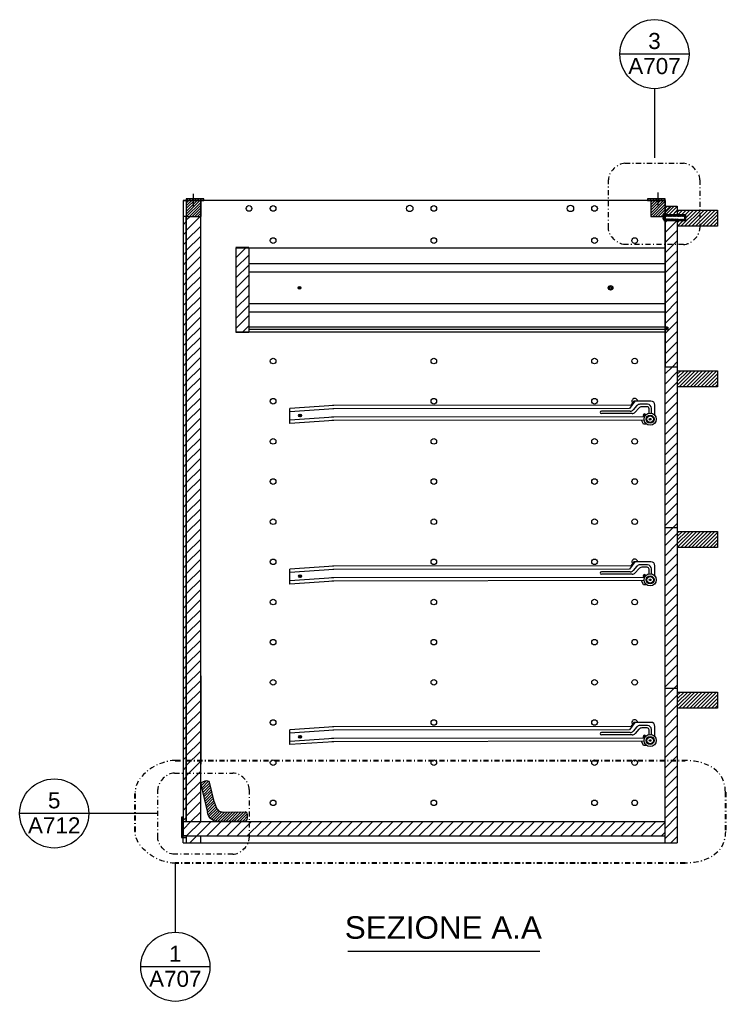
# Model space of a CAD drawing. Header units: millimetres. Extents: x 2179 to 4122, y 1235 to 3124.
# Drawn here: x 2179.2 to 2267, y 2854.8 to 2977 of the extents above; entities that cross this region are included whole.
import ezdxf
from ezdxf.enums import TextEntityAlignment as Align

# ---------------------------------------------------------------- set-up
doc = ezdxf.new("R2010")
doc.units = ezdxf.units.MM
doc.linetypes.add('ACAD_ISO02W100', pattern=[15, 12, -3])
doc.linetypes.add('TRATTOPUNTO2', pattern=[12.7, 6.35, -3.175, 0, -3.175])
for name, color, linetype, lineweight in [('A-FURN', 8, 'Continuous', 18), ('G-ANNO-DIM', 3, 'Continuous', 18), ('maniglie', 5, 'Continuous', 18), ('meccanismi', 4, 'Continuous', 18), ('viti', 2, 'Continuous', 18)]:
    doc.layers.add(name, color=color, linetype=linetype, lineweight=lineweight)
doc.styles.get("Standard").update_dxf_attribs({"font": 'arial.ttf'})
doc.styles.add('underline', font='arial.ttf')
pattern_1 = [(45, (80.4999, 1259.3051), (-0.62861793, 0.62861793), [])]
pattern_2 = [(225, (4103.8812, 49.595), (0.62861793, -0.62861793), [])]
pattern_3 = [(225, (4103.88123, 49.59504), (0.170624866, -0.170624866), [])]

msp = doc.modelspace()

# ---------------------------------------------------------------- hatches: boundary and pattern name
at = {"layer": 'A-FURN'}
h = msp.add_hatch(dxfattribs=at)
h.set_pattern_fill('ANSI31', color=256, scale=0.28)
h.set_pattern_definition(pattern_1)
h.paths.add_polyline_path([(2207.68, 2948.62), (2206.08, 2948.62), (2206.08, 2938.12), (2207.68, 2938.12)])
h.paths.add_polyline_path([(2259.51, 2938.72), (2259.81, 2938.72), (2259.81, 2938.42), (2259.51, 2938.42), (2259.51, 2933.8), (2261.01, 2933.8), (2261.01, 2952.01), (2259.51, 2952.01)])
h.paths.add_polyline_path([(2259.51, 2953.8), (2259.51, 2952.71), (2261.01, 2952.71), (2261.01, 2953.8)])
h = msp.add_hatch(dxfattribs=at)
h.set_pattern_fill('ANSI31', color=256, scale=0.1)
h.set_pattern_definition([(45, (153.4913, 1259.3051), (-0.224506403, 0.224506403), [])])
h.paths.add_polyline_path([(2261.01, 2953.8), (2259.51, 2953.8), (2259.51, 2952.71), (2261.01, 2952.71)])
h.paths.add_polyline_path([(2262, 2952.71), (2259.51, 2952.71), (2259.51, 2952.54), (2259.55, 2952.51), (2259.57, 2952.56), (2259.62, 2952.51), (2259.64, 2952.56), (2259.69, 2952.51), (2259.71, 2952.56), (2259.76, 2952.51), (2259.78, 2952.56), (2259.83, 2952.51), (2259.85, 2952.56), (2259.9, 2952.51), (2259.92, 2952.56), (2259.97, 2952.51), (2259.99, 2952.56), (2260.04, 2952.51), (2260.06, 2952.56), (2260.11, 2952.51), (2260.13, 2952.56), (2260.18, 2952.51), (2260.2, 2952.56), (2260.25, 2952.51), (2260.27, 2952.56), (2260.32, 2952.51), (2260.34, 2952.56), (2260.39, 2952.51), (2260.41, 2952.56), (2260.46, 2952.5), (2260.48, 2952.55), (2260.53, 2952.5), (2260.55, 2952.55), (2260.6, 2952.5), (2260.62, 2952.55), (2260.67, 2952.5), (2260.69, 2952.55), (2260.74, 2952.5), (2260.76, 2952.55), (2260.81, 2952.5), (2260.83, 2952.55), (2260.88, 2952.5), (2260.9, 2952.55), (2260.95, 2952.5), (2260.97, 2952.55), (2261.02, 2952.5), (2261.04, 2952.54), (2261.09, 2952.49), (2261.11, 2952.54), (2261.16, 2952.49), (2261.18, 2952.54), (2261.23, 2952.49), (2261.25, 2952.54), (2261.3, 2952.49), (2261.32, 2952.54), (2261.37, 2952.49), (2261.39, 2952.54), (2261.44, 2952.49), (2261.46, 2952.54), (2261.51, 2952.49), (2261.53, 2952.54), (2261.58, 2952.49), (2261.6, 2952.54), (2261.65, 2952.49), (2261.67, 2952.54), (2261.72, 2952.49), (2261.74, 2952.54), (2261.79, 2952.49), (2261.81, 2952.54), (2261.86, 2952.49), (2261.89, 2952.49, -0.414214), (2261.91, 2952.46), (2261.91, 2952.21, -0.414214), (2261.89, 2952.19), (2261.88, 2952.19), (2261.86, 2952.14), (2261.81, 2952.19), (2261.79, 2952.14), (2261.74, 2952.19), (2261.72, 2952.14), (2261.67, 2952.19), (2261.65, 2952.14), (2261.6, 2952.19), (2261.58, 2952.14), (2261.53, 2952.19), (2261.51, 2952.14), (2261.46, 2952.19), (2261.44, 2952.14), (2261.39, 2952.19), (2261.37, 2952.14), (2261.32, 2952.19), (2261.3, 2952.14), (2261.25, 2952.19), (2261.23, 2952.14), (2261.18, 2952.19), (2261.16, 2952.14), (2261.11, 2952.19), (2261.09, 2952.14), (2261.04, 2952.2), (2261.02, 2952.15), (2260.97, 2952.2), (2260.95, 2952.15), (2260.9, 2952.2), (2260.88, 2952.15), (2260.83, 2952.2), (2260.81, 2952.15), (2260.76, 2952.2), (2260.74, 2952.15), (2260.69, 2952.2), (2260.67, 2952.15), (2260.62, 2952.2), (2260.6, 2952.15), (2260.55, 2952.2), (2260.53, 2952.15), (2260.48, 2952.2), (2260.46, 2952.16), (2260.41, 2952.21), (2260.39, 2952.16), (2260.34, 2952.21), (2260.32, 2952.16), (2260.27, 2952.21), (2260.25, 2952.16), (2260.2, 2952.21), (2260.18, 2952.16), (2260.13, 2952.21), (2260.11, 2952.16), (2260.06, 2952.21), (2260.04, 2952.16), (2259.99, 2952.21), (2259.97, 2952.16), (2259.92, 2952.21), (2259.9, 2952.16), (2259.85, 2952.21), (2259.83, 2952.16), (2259.78, 2952.21), (2259.76, 2952.16), (2259.71, 2952.21), (2259.69, 2952.16), (2259.64, 2952.21), (2259.62, 2952.16), (2259.57, 2952.21), (2259.55, 2952.16), (2259.51, 2952.2), (2259.51, 2952.01), (2261.98, 2952.01)])
h = msp.add_hatch(dxfattribs=at)
h.set_pattern_fill('ANSI31', color=256, scale=0.1)
h.set_pattern_definition([(45, (153.4913, 1264.04672), (-0.224506403, 0.224506403), [])])
h.paths.add_polyline_path([(2266.01, 2951.3), (2266.01, 2953.3), (2261.01, 2953.3), (2261.01, 2952.71), (2262, 2952.71), (2261.98, 2952.01), (2261.01, 2952.01), (2261.01, 2951.3)])
h = msp.add_hatch(dxfattribs=at)
h.set_pattern_fill('ANSI31', color=256, scale=0.28, angle=180)
h.set_pattern_definition([(225, (-488.5068, 1.9532), (0.62861793, -0.62861793), [])])
h.paths.add_polyline_path([(2199.51, 2877.18), (2199.91, 2877.18), (2199.91, 2952.51), (2199.51, 2952.51)])
h = msp.add_hatch(dxfattribs=at)
h.set_pattern_fill('ANSI31', color=256, scale=0.28, angle=180)
h.set_pattern_definition(pattern_2)
h.paths.add_polyline_path([(2199.91, 2952.51), (2199.91, 2877.18), (2201.71, 2877.18), (2201.71, 2952.51)])
h = msp.add_hatch(dxfattribs=at)
h.set_pattern_fill('ANSI31', color=256, scale=0.28)
h.set_pattern_definition(pattern_1)
h.paths.add_polyline_path([(2261.01, 2932.01), (2261.01, 2933.8), (2259.51, 2933.8), (2259.51, 2913.8), (2261.01, 2913.8)])
h.paths.add_polyline_path([(2261.01, 2912.01), (2261.01, 2913.8), (2259.51, 2913.8), (2259.51, 2893.8), (2261.01, 2893.8)])
h.paths.add_polyline_path([(2261.01, 2893.8), (2259.51, 2893.8), (2259.51, 2874.51), (2261.01, 2874.51)])
h = msp.add_hatch(dxfattribs=at)
h.set_pattern_fill('ANSI31', color=256, scale=0.1)
h.set_pattern_definition([(45, (41.90372, 1259.3051), (-0.224506403, 0.224506403), [])])
h.paths.add_polyline_path([(2266.01, 2933.3), (2261.01, 2933.3), (2261.01, 2932.01), (2261.01, 2931.3), (2266.01, 2931.3)])
h.paths.add_polyline_path([(2266.01, 2913.3), (2261.01, 2913.3), (2261.01, 2912.01), (2261.01, 2911.3), (2266.01, 2911.3)])
h.paths.add_polyline_path([(2266.01, 2893.3), (2261.01, 2893.3), (2261.01, 2891.3), (2266.01, 2891.3)])
h = msp.add_hatch(dxfattribs=at)
h.set_pattern_fill('ANSI31', color=256, scale=0.28, angle=180)
h.set_pattern_definition(pattern_2)
h.paths.add_polyline_path([(2199.51, 2877.18), (2199.51, 2875.38), (2259.51, 2875.38), (2259.51, 2877.18)])
h = msp.add_hatch(dxfattribs=at)
h.set_pattern_fill('ANSI31', color=256, scale=0.28, angle=180)
h.set_pattern_definition(pattern_2)
h.paths.add_polyline_path([(2199.91, 2875.38), (2199.91, 2874.51), (2201.71, 2874.51), (2201.71, 2875.38)])
at = {"layer": 'meccanismi'}
h = msp.add_hatch(dxfattribs=at)
h.set_pattern_fill('ANSI31', color=256, scale=0.076, angle=180)
h.set_pattern_definition(pattern_3)
h.paths.add_polyline_path([(2199.91, 2954.51), (2199.91, 2952.51), (2201.71, 2952.51), (2201.71, 2954.51)])
h.paths.add_polyline_path([(2199.91, 2954.71), (2199.91, 2954.51), (2201.71, 2954.51), (2202.11, 2954.51), (2202.11, 2954.71)])
h = msp.add_hatch(dxfattribs=at)
h.set_pattern_fill('ANSI31', color=256, scale=0.076, angle=180)
h.set_pattern_definition(pattern_3)
h.paths.add_polyline_path([(2257.71, 2954.51), (2257.71, 2952.51), (2259.51, 2952.51), (2259.51, 2954.51)])
h.paths.add_polyline_path([(2257.31, 2954.71), (2257.31, 2954.51), (2259.51, 2954.51), (2259.51, 2954.71)])
h = msp.add_hatch(dxfattribs=at)
h.set_pattern_fill('ANSI31', color=256, scale=0.01)
h.set_pattern_definition([(45, (153.49129, 1259.305098), (-0.0224506403, 0.0224506403), [])])
h.paths.add_polyline_path([(2259.41, 2952.71, 0.245877), (2259.21, 2952.39), (2259.36, 2952.39), (2259.36, 2952.33), (2259.21, 2952.33, 0.245877), (2259.41, 2952.01)])
h.paths.add_polyline_path([(2259.51, 2952.79, 0.414214), (2259.49, 2952.81), (2259.43, 2952.81, 0.414214), (2259.41, 2952.79), (2259.41, 2951.93, 0.414214), (2259.43, 2951.91), (2259.49, 2951.91, 0.414214), (2259.51, 2951.93)])
h = msp.add_hatch(dxfattribs=at)
h.set_pattern_fill('ANSI31', color=256, scale=0.076, angle=180)
h.set_pattern_definition([(225, (-488.50682, 1.95323), (0.170624866, -0.170624866), [])])
edge = h.paths.add_edge_path()
edge.add_spline(control_points=[(2207.27, 2877.27), (2207.65, 2877.27), (2207.63, 2878.4), (2207.25, 2878.39)], knot_values=[0, 0, 0, 0, 1.2, 1.2, 1.2, 1.2], degree=3, periodic=0)
edge.add_line((2207.25, 2878.39), (2204.38, 2878.35))
edge.add_spline(control_points=[(2204.38, 2878.35), (2203.83, 2878.34), (2203.52, 2879.14), (2203.39, 2879.68)], knot_values=[0, 0, 0, 0, 1.77071, 1.77071, 1.77071, 1.77071], degree=3, periodic=0)
edge.add_line((2203.39, 2879.68), (2203.08, 2880.97))
edge.add_line((2203.08, 2880.97), (2201.92, 2880.97))
edge.add_line((2201.92, 2880.97), (2202.56, 2878.32))
edge.add_spline(control_points=[(2202.56, 2878.32), (2202.56, 2877.79), (2203.17, 2877.2), (2203.7, 2877.21)], knot_values=[0, 0, 0, 0, 1.697056, 1.697056, 1.697056, 1.697056], degree=3, periodic=0)
edge.add_line((2203.7, 2877.21), (2207.27, 2877.27))
edge = h.paths.add_edge_path()
edge.add_spline(control_points=[(2202.81, 2882.06), (2202.73, 2882.39), (2201.79, 2882.2), (2201.71, 2881.88)], knot_values=[0, 0, 0, 0, 1.105833, 1.105833, 1.105833, 1.105833], degree=3, periodic=0)
edge.add_line((2201.71, 2881.88), (2201.71, 2881.79))
edge.add_line((2201.71, 2881.79), (2201.92, 2880.97))
edge.add_line((2201.92, 2880.97), (2203.08, 2880.97))
edge.add_line((2203.08, 2880.97), (2202.81, 2882.06))

# ---------------------------------------------------------------- linework, layer by layer
at = {"layer": 'A-FURN'}
for p, q in [((2199.51, 2954.51), (2199.91, 2954.51)), ((2199.91, 2954.51), (2199.91, 2877.18)), ((2201.71, 2877.18), (2201.71, 2954.51)), ((2206.08, 2948.62), (2259.51, 2948.62)), ((2206.08, 2948.62), (2206.08, 2938.12)), ((2207.68, 2948.62), (2207.68, 2938.12)), ((2259.51, 2946.62), (2207.68, 2946.62)), ((2207.68, 2945.62), (2259.51, 2945.62)), ((2259.51, 2941.62), (2207.68, 2941.62)), ((2207.68, 2940.62), (2259.51, 2940.62)), ((2259.51, 2938.72), (2207.68, 2938.72)), ((2259.51, 2938.42), (2207.68, 2938.42)), ((2259.51, 2938.42), (2259.81, 2938.42)), ((2259.81, 2938.42), (2259.81, 2938.72)), ((2259.51, 2938.12), (2206.08, 2938.12)), ((2206.08, 2938.12), (2207.68, 2938.12)), ((2201.71, 2895.31), (2201.71, 2884.31)), ((2199.51, 2877.18), (2259.51, 2877.18)), ((2199.51, 2874.51), (2199.51, 2875.38)), ((2199.91, 2875.38), (2199.91, 2874.51)), ((2201.71, 2874.51), (2201.71, 2875.38))]:
    msp.add_line(p, q, dxfattribs=at)
at = {"layer": 'A-FURN', "lineweight": -3}
for p, q in [((2207.68, 2948.62), (2206.08, 2948.62)), ((2259.51, 2938.72), (2259.81, 2938.72)), ((2259.81, 2938.42), (2259.51, 2938.42)), ((2259.81, 2938.72), (2259.81, 2938.42))]:
    msp.add_line(p, q, dxfattribs=at)
at = {"layer": 'A-FURN'}
for points in [[(2259.51, 2954.51), (2199.51, 2954.51), (2199.51, 2877.18)], [(2199.51, 2874.51), (2259.51, 2874.51), (2259.51, 2954.51)], [(2259.51, 2953.8), (2259.51, 2952.71)], [(2259.51, 2953.8), (2261.01, 2953.8)], [(2261.01, 2953.8), (2261.01, 2952.71)], [(2199.91, 2952.51), (2199.51, 2952.51), (2199.51, 2877.18), (2199.91, 2877.18), (2199.91, 2952.51)], [(2259.51, 2952.01), (2259.51, 2933.8)], [(2261.01, 2952.01), (2261.01, 2933.8)], [(2259.51, 2933.8), (2261.01, 2933.8)], [(2259.51, 2933.8), (2261.01, 2933.8)], [(2261.01, 2933.8), (2261.01, 2932.01)], [(2261.01, 2932.01), (2261.01, 2913.8)], [(2259.51, 2913.8), (2261.01, 2913.8)], [(2259.51, 2913.8), (2261.01, 2913.8)], [(2261.01, 2913.8), (2261.01, 2912.01)], [(2261.01, 2912.01), (2261.01, 2893.8)], [(2259.51, 2893.8), (2261.01, 2893.8)], [(2259.51, 2893.8), (2261.01, 2893.8)], [(2261.01, 2893.8), (2261.01, 2874.51)], [(2199.51, 2877.72), (2199.51, 2875.38), (2259.51, 2875.38), (2259.51, 2877.18)], [(2199.91, 2874.51), (2201.71, 2874.51)], [(2259.51, 2874.51), (2261.01, 2874.51)]]:
    msp.add_lwpolyline(points, dxfattribs=at)
at = {"layer": 'A-FURN', "lineweight": -3}
msp.add_lwpolyline([(2259.51, 2952.71), (2262, 2952.71), (2261.98, 2952.01), (2259.51, 2952.01)], dxfattribs=at)
at = {"layer": 'A-FURN'}
for centre, radius in [((2207.71, 2953.51), 0.35), ((2210.71, 2953.51), 0.35), ((2227.71, 2953.51), 0.4), ((2230.71, 2953.51), 0.35), ((2247.71, 2953.51), 0.4), ((2250.71, 2953.51), 0.35), ((2210.71, 2949.51), 0.35), ((2230.71, 2949.51), 0.35), ((2250.71, 2949.51), 0.35), ((2255.71, 2949.51), 0.35), ((2210.71, 2934.51), 0.35), ((2230.71, 2934.51), 0.35), ((2250.71, 2934.51), 0.35), ((2255.71, 2934.51), 0.35), ((2210.71, 2929.51), 0.35), ((2230.71, 2929.51), 0.35), ((2250.71, 2929.51), 0.35), ((2210.71, 2924.51), 0.35), ((2230.71, 2924.51), 0.35), ((2250.71, 2924.51), 0.35), ((2255.71, 2924.51), 0.35), ((2210.71, 2919.51), 0.35), ((2230.71, 2919.51), 0.35), ((2250.71, 2919.51), 0.35), ((2255.71, 2919.51), 0.35), ((2210.71, 2914.51), 0.35), ((2230.71, 2914.51), 0.35), ((2250.71, 2914.51), 0.35), ((2255.71, 2914.51), 0.35), ((2210.71, 2909.51), 0.35), ((2230.71, 2909.51), 0.35), ((2250.71, 2909.51), 0.35), ((2210.71, 2904.51), 0.35), ((2230.71, 2904.51), 0.35), ((2250.71, 2904.51), 0.35), ((2255.71, 2904.51), 0.35), ((2210.71, 2899.51), 0.35), ((2230.71, 2899.51), 0.35), ((2250.71, 2899.51), 0.35), ((2255.71, 2899.51), 0.35), ((2210.71, 2894.51), 0.35), ((2230.71, 2894.51), 0.35), ((2250.71, 2894.51), 0.35), ((2255.71, 2894.51), 0.35), ((2210.71, 2889.51), 0.35), ((2230.71, 2889.51), 0.35), ((2250.71, 2889.51), 0.35), ((2210.71, 2884.51), 0.35), ((2230.71, 2884.51), 0.35), ((2250.71, 2884.51), 0.35), ((2255.71, 2884.51), 0.35), ((2210.71, 2879.51), 0.35), ((2230.71, 2879.51), 0.35), ((2250.71, 2879.51), 0.35), ((2255.71, 2879.51), 0.35)]:
    msp.add_circle(centre, radius, dxfattribs=at)
for centre in [(2255.71, 2929.51), (2255.71, 2909.51), (2255.71, 2889.51)]:
    msp.add_arc(centre, 0.35, 2.5068, 219.9823, dxfattribs=at)
at = {"layer": 'G-ANNO-DIM'}
msp.add_line((2220.03, 2861.02), (2243.92, 2861.02), dxfattribs=at)
for points in [[(2262.47, 2972.72), (2253.88, 2972.72)], [(2258.17, 2968.42), (2258.17, 2959.82)], [(2187.76, 2878.18), (2179.17, 2878.18)], [(2196.37, 2878.18), (2187.76, 2878.18)], [(2198.54, 2871.99), (2198.54, 2863.38)], [(2202.84, 2859.09), (2194.24, 2859.09)]]:
    msp.add_lwpolyline(points, dxfattribs=at)
at = {"layer": 'G-ANNO-DIM', "linetype": 'TRATTOPUNTO2', "ltscale": 0.1}
for points in [[(2254.49, 2959.13), (2261.78, 2959.13)], [(2252.45, 2951.06), (2252.45, 2957.09)], [(2263.82, 2957.09), (2263.82, 2951.06)], [(2261.78, 2949.02), (2254.49, 2949.02)], [(2198.42, 2883.22), (2205.7, 2883.22)], [(2196.37, 2875.15), (2196.37, 2881.17)], [(2207.75, 2881.17), (2207.75, 2875.15)], [(2205.7, 2873.1), (2198.42, 2873.1)]]:
    msp.add_lwpolyline(points, dxfattribs=at)
at = {"layer": 'G-ANNO-DIM', "linetype": 'TRATTOPUNTO2', "lineweight": -3, "ltscale": 0.1}
for points in [[(2198.54, 2884.78), (2261.99, 2884.78)], [(2193.54, 2875.92), (2193.54, 2880.85)], [(2266.99, 2880.85), (2266.99, 2875.92)], [(2261.99, 2871.99), (2198.54, 2871.99)]]:
    msp.add_lwpolyline(points, dxfattribs=at)
at = {"layer": 'G-ANNO-DIM', "linetype": 'Continuous'}
for centre in [(2258.17, 2972.72), (2183.47, 2878.18), (2198.54, 2859.09)]:
    msp.add_circle(centre, 4.3, dxfattribs=at)
at = {"layer": 'G-ANNO-DIM', "linetype": 'TRATTOPUNTO2', "ltscale": 0.1}
for points in [[(2254.49, 2959.13), (2253.53, 2959.13), (2252.45, 2958.05), (2252.45, 2957.09)], [(2263.82, 2957.09), (2263.82, 2958.05), (2262.74, 2959.13), (2261.78, 2959.13)], [(2254.49, 2949.02), (2253.53, 2949.02), (2252.45, 2950.1), (2252.45, 2951.06)], [(2261.78, 2949.02), (2262.74, 2949.02), (2263.82, 2950.1), (2263.82, 2951.06)], [(2198.54, 2884.78), (2196.42, 2884.78), (2193.54, 2882.97), (2193.54, 2880.85)], [(2266.99, 2880.85), (2266.99, 2884.04), (2263.87, 2884.78), (2261.99, 2884.78)], [(2198.42, 2883.22), (2197.45, 2883.22), (2196.37, 2882.14), (2196.37, 2881.17)], [(2207.75, 2881.17), (2207.75, 2882.14), (2206.67, 2883.22), (2205.7, 2883.22)], [(2198.54, 2871.99), (2196.42, 2871.99), (2193.54, 2873.8), (2193.54, 2875.92)], [(2198.42, 2873.1), (2197.45, 2873.1), (2196.37, 2874.18), (2196.37, 2875.15)], [(2205.7, 2873.1), (2206.67, 2873.1), (2207.75, 2874.18), (2207.75, 2875.15)], [(2266.99, 2875.92), (2266.99, 2872.74), (2263.87, 2871.99), (2261.99, 2871.99)]]:
    msp.add_open_spline(points, degree=3, dxfattribs=at)
at = {"layer": 'maniglie'}
for p, q in [((2261.01, 2953.3), (2266.01, 2953.3)), ((2261.01, 2933.3), (2266.01, 2933.3)), ((2261.01, 2913.3), (2266.01, 2913.3)), ((2261.01, 2893.3), (2266.01, 2893.3))]:
    msp.add_line(p, q, dxfattribs=at)
for points in [[(2266.01, 2953.3), (2266.01, 2951.3)], [(2266.01, 2951.3), (2261.01, 2951.3)], [(2266.01, 2933.3), (2266.01, 2931.3)], [(2266.01, 2931.3), (2261.01, 2931.3)], [(2266.01, 2913.3), (2266.01, 2911.3)], [(2266.01, 2911.3), (2261.01, 2911.3)], [(2266.01, 2893.3), (2266.01, 2891.3)], [(2266.01, 2891.3), (2261.01, 2891.3)]]:
    msp.add_lwpolyline(points, dxfattribs=at)
at = {"layer": 'meccanismi'}
for p, q in [((2259.21, 2952.39), (2259.36, 2952.39)), ((2259.21, 2952.33), (2259.36, 2952.33)), ((2259.36, 2952.39), (2259.36, 2952.33)), ((2259.55, 2952.51), (2259.51, 2952.54)), ((2259.51, 2952.2), (2259.55, 2952.16)), ((2259.57, 2952.56), (2259.55, 2952.51)), ((2259.55, 2952.16), (2259.57, 2952.21)), ((2259.62, 2952.51), (2259.57, 2952.56)), ((2259.57, 2952.21), (2259.62, 2952.16)), ((2259.64, 2952.56), (2259.62, 2952.51)), ((2259.62, 2952.16), (2259.64, 2952.21)), ((2259.69, 2952.51), (2259.64, 2952.56)), ((2259.64, 2952.21), (2259.69, 2952.16)), ((2259.71, 2952.56), (2259.69, 2952.51)), ((2259.69, 2952.16), (2259.71, 2952.21)), ((2259.76, 2952.51), (2259.71, 2952.56)), ((2259.71, 2952.21), (2259.76, 2952.16)), ((2259.78, 2952.56), (2259.76, 2952.51)), ((2259.76, 2952.16), (2259.78, 2952.21)), ((2259.83, 2952.51), (2259.78, 2952.56)), ((2259.78, 2952.21), (2259.83, 2952.16)), ((2259.85, 2952.56), (2259.83, 2952.51)), ((2259.83, 2952.16), (2259.85, 2952.21)), ((2259.9, 2952.51), (2259.85, 2952.56)), ((2259.85, 2952.21), (2259.9, 2952.16)), ((2259.92, 2952.56), (2259.9, 2952.51)), ((2259.9, 2952.16), (2259.92, 2952.21)), ((2259.97, 2952.51), (2259.92, 2952.56)), ((2259.92, 2952.21), (2259.97, 2952.16)), ((2259.99, 2952.56), (2259.97, 2952.51)), ((2259.97, 2952.16), (2259.99, 2952.21)), ((2260.04, 2952.51), (2259.99, 2952.56)), ((2259.99, 2952.21), (2260.04, 2952.16)), ((2260.06, 2952.56), (2260.04, 2952.51)), ((2260.04, 2952.16), (2260.06, 2952.21)), ((2260.11, 2952.51), (2260.06, 2952.56)), ((2260.06, 2952.21), (2260.11, 2952.16)), ((2260.13, 2952.56), (2260.11, 2952.51)), ((2260.11, 2952.16), (2260.13, 2952.21)), ((2260.18, 2952.51), (2260.13, 2952.56)), ((2260.13, 2952.21), (2260.18, 2952.16)), ((2260.2, 2952.56), (2260.18, 2952.51)), ((2260.18, 2952.16), (2260.2, 2952.21)), ((2260.25, 2952.51), (2260.2, 2952.56)), ((2260.2, 2952.21), (2260.25, 2952.16)), ((2260.27, 2952.56), (2260.25, 2952.51)), ((2260.25, 2952.16), (2260.27, 2952.21)), ((2260.32, 2952.51), (2260.27, 2952.56)), ((2260.27, 2952.21), (2260.32, 2952.16)), ((2260.34, 2952.56), (2260.32, 2952.51)), ((2260.32, 2952.16), (2260.34, 2952.21)), ((2260.39, 2952.51), (2260.34, 2952.56)), ((2260.34, 2952.21), (2260.39, 2952.16)), ((2260.41, 2952.56), (2260.39, 2952.51)), ((2260.39, 2952.16), (2260.41, 2952.21)), ((2260.46, 2952.51), (2260.41, 2952.56)), ((2260.41, 2952.21), (2260.46, 2952.16)), ((2260.48, 2952.55), (2260.46, 2952.5)), ((2260.46, 2952.16), (2260.48, 2952.21)), ((2260.53, 2952.5), (2260.48, 2952.55)), ((2260.48, 2952.2), (2260.53, 2952.15)), ((2260.55, 2952.55), (2260.53, 2952.5)), ((2260.53, 2952.15), (2260.55, 2952.2)), ((2260.6, 2952.5), (2260.55, 2952.55)), ((2260.55, 2952.2), (2260.6, 2952.15)), ((2260.62, 2952.55), (2260.6, 2952.5)), ((2260.6, 2952.15), (2260.62, 2952.2)), ((2260.67, 2952.5), (2260.62, 2952.55)), ((2260.62, 2952.2), (2260.67, 2952.15)), ((2260.67, 2952.5), (2260.69, 2952.55)), ((2260.67, 2952.15), (2260.69, 2952.2)), ((2260.74, 2952.5), (2260.69, 2952.55)), ((2260.69, 2952.2), (2260.74, 2952.15)), ((2260.76, 2952.55), (2260.74, 2952.5)), ((2260.74, 2952.15), (2260.76, 2952.2)), ((2260.81, 2952.5), (2260.76, 2952.55)), ((2260.76, 2952.2), (2260.81, 2952.15)), ((2260.83, 2952.55), (2260.81, 2952.5)), ((2260.81, 2952.15), (2260.83, 2952.2)), ((2260.88, 2952.5), (2260.83, 2952.55)), ((2260.83, 2952.2), (2260.88, 2952.15)), ((2260.9, 2952.55), (2260.88, 2952.5)), ((2260.88, 2952.15), (2260.9, 2952.2)), ((2260.95, 2952.5), (2260.9, 2952.55)), ((2260.9, 2952.2), (2260.95, 2952.15)), ((2260.97, 2952.55), (2260.95, 2952.5)), ((2260.95, 2952.15), (2260.97, 2952.2)), ((2261.02, 2952.5), (2260.97, 2952.55)), ((2260.97, 2952.2), (2261.02, 2952.15)), ((2261.04, 2952.54), (2261.02, 2952.49)), ((2261.02, 2952.15), (2261.04, 2952.2)), ((2261.09, 2952.49), (2261.04, 2952.54)), ((2261.04, 2952.19), (2261.09, 2952.14)), ((2261.11, 2952.54), (2261.09, 2952.49)), ((2261.09, 2952.14), (2261.11, 2952.19)), ((2261.16, 2952.49), (2261.11, 2952.54)), ((2261.11, 2952.19), (2261.16, 2952.14)), ((2261.18, 2952.54), (2261.16, 2952.49)), ((2261.16, 2952.14), (2261.18, 2952.19)), ((2261.23, 2952.49), (2261.18, 2952.54)), ((2261.18, 2952.19), (2261.23, 2952.14)), ((2261.25, 2952.54), (2261.23, 2952.49)), ((2261.23, 2952.14), (2261.25, 2952.19)), ((2261.3, 2952.49), (2261.25, 2952.54)), ((2261.25, 2952.19), (2261.3, 2952.14)), ((2261.32, 2952.54), (2261.3, 2952.49)), ((2261.3, 2952.14), (2261.32, 2952.19)), ((2261.37, 2952.49), (2261.32, 2952.54)), ((2261.32, 2952.19), (2261.37, 2952.14)), ((2261.39, 2952.54), (2261.37, 2952.49)), ((2261.37, 2952.14), (2261.39, 2952.19)), ((2261.44, 2952.49), (2261.39, 2952.54)), ((2261.39, 2952.19), (2261.44, 2952.14)), ((2261.46, 2952.54), (2261.44, 2952.49)), ((2261.44, 2952.14), (2261.46, 2952.19)), ((2261.51, 2952.49), (2261.46, 2952.54)), ((2261.46, 2952.19), (2261.51, 2952.14)), ((2261.51, 2952.49), (2261.53, 2952.54)), ((2261.51, 2952.14), (2261.53, 2952.19)), ((2261.58, 2952.49), (2261.53, 2952.54)), ((2261.53, 2952.19), (2261.58, 2952.14)), ((2261.6, 2952.54), (2261.58, 2952.49)), ((2261.58, 2952.14), (2261.6, 2952.19)), ((2261.65, 2952.49), (2261.6, 2952.54)), ((2261.6, 2952.19), (2261.65, 2952.14)), ((2261.67, 2952.54), (2261.65, 2952.49)), ((2261.65, 2952.14), (2261.67, 2952.19)), ((2261.72, 2952.49), (2261.67, 2952.54)), ((2261.67, 2952.19), (2261.72, 2952.14)), ((2261.74, 2952.54), (2261.72, 2952.49)), ((2261.72, 2952.14), (2261.74, 2952.19)), ((2261.79, 2952.49), (2261.74, 2952.54)), ((2261.74, 2952.19), (2261.79, 2952.14)), ((2261.81, 2952.54), (2261.79, 2952.49)), ((2261.79, 2952.14), (2261.81, 2952.19)), ((2261.86, 2952.49), (2261.81, 2952.54)), ((2261.81, 2952.19), (2261.86, 2952.14)), ((2261.86, 2952.49), (2261.89, 2952.49)), ((2261.86, 2952.14), (2261.88, 2952.19)), ((2261.89, 2952.19), (2261.88, 2952.19)), ((2261.91, 2952.46), (2261.91, 2952.21)), ((2252.5, 2943.68), (2252.5, 2943.56)), ((2252.65, 2943.68), (2252.5, 2943.68)), ((2252.65, 2943.56), (2252.5, 2943.56)), ((2252.65, 2943.68), (2252.65, 2943.82)), ((2252.65, 2943.82), (2252.77, 2943.82)), ((2252.65, 2943.41), (2252.65, 2943.56)), ((2252.65, 2943.41), (2252.77, 2943.41)), ((2252.77, 2943.68), (2252.77, 2943.82)), ((2252.77, 2943.68), (2252.92, 2943.68)), ((2252.77, 2943.41), (2252.77, 2943.56)), ((2252.77, 2943.56), (2252.92, 2943.56)), ((2252.92, 2943.68), (2252.92, 2943.56)), ((2212.78, 2926.75), (2212.78, 2928.6)), ((2255.24, 2929), (2218.12, 2928.96)), ((2255.07, 2928.6), (2218.13, 2928.56)), ((2257.73, 2929.53), (2255.62, 2929.52)), ((2257.3, 2929.13), (2256.36, 2929.13)), ((2257.25, 2928.83), (2256.59, 2928.83)), ((2257.5, 2928.01), (2257.5, 2928.58)), ((2257.8, 2928.01), (2257.8, 2928.63)), ((2258.23, 2927.72), (2258.23, 2929.03)), ((2214.04, 2927.74), (2213.94, 2927.74)), ((2213.94, 2927.7), (2213.94, 2927.74)), ((2213.94, 2927.74), (2213.94, 2927.7)), ((2213.94, 2927.74), (2214.04, 2927.74)), ((2214.04, 2927.7), (2213.94, 2927.7)), ((2213.94, 2927.7), (2214.04, 2927.7)), ((2214.08, 2927.83), (2214.04, 2927.83)), ((2214.04, 2927.74), (2214.04, 2927.83)), ((2214.04, 2927.83), (2214.08, 2927.83)), ((2214.04, 2927.83), (2214.04, 2927.74)), ((2214.04, 2927.6), (2214.04, 2927.7)), ((2214.04, 2927.7), (2214.04, 2927.6)), ((2214.08, 2927.6), (2214.04, 2927.6)), ((2214.04, 2927.6), (2214.08, 2927.6)), ((2214.08, 2927.74), (2214.08, 2927.83)), ((2214.08, 2927.83), (2214.08, 2927.74)), ((2214.17, 2927.74), (2214.08, 2927.74)), ((2214.08, 2927.74), (2214.18, 2927.74)), ((2214.08, 2927.6), (2214.08, 2927.7)), ((2214.17, 2927.7), (2214.08, 2927.7)), ((2214.08, 2927.7), (2214.17, 2927.7)), ((2214.08, 2927.7), (2214.08, 2927.6)), ((2214.17, 2927.7), (2214.17, 2927.74)), ((2214.17, 2927.74), (2214.17, 2927.7)), ((2256.94, 2927.57), (2217.98, 2927.51)), ((2255.15, 2928.26), (2251.57, 2928.26)), ((2255.38, 2927.96), (2251.57, 2927.96)), ((2256.83, 2927.73), (2256.83, 2927.77)), ((2256.92, 2927.77), (2256.83, 2927.77)), ((2256.92, 2927.73), (2256.83, 2927.73)), ((2256.92, 2927.77), (2256.92, 2927.87)), ((2256.96, 2927.87), (2256.92, 2927.87)), ((2256.92, 2927.63), (2256.92, 2927.73)), ((2256.96, 2927.63), (2256.92, 2927.63)), ((2256.96, 2927.77), (2256.96, 2927.87)), ((2257.06, 2927.77), (2256.96, 2927.77)), ((2257.04, 2927.73), (2256.96, 2927.73)), ((2256.96, 2927.63), (2256.96, 2927.73)), ((2257.06, 2927.76), (2257.06, 2927.77)), ((2256.88, 2927.17), (2218, 2927.11)), ((2257.73, 2909.53), (2255.62, 2909.52)), ((2257.3, 2909.13), (2256.36, 2909.13)), ((2258.23, 2907.72), (2258.23, 2909.03)), ((2212.78, 2906.75), (2212.78, 2908.6)), ((2214.08, 2907.83), (2214.04, 2907.83)), ((2214.04, 2907.74), (2214.04, 2907.83)), ((2214.04, 2907.83), (2214.08, 2907.83)), ((2214.04, 2907.83), (2214.04, 2907.74)), ((2214.08, 2907.74), (2214.08, 2907.83)), ((2214.08, 2907.83), (2214.08, 2907.74)), ((2255.24, 2909), (2218.12, 2908.96)), ((2255.07, 2908.6), (2218.13, 2908.56)), ((2255.15, 2908.26), (2251.57, 2908.26)), ((2255.38, 2907.96), (2251.57, 2907.96)), ((2257.25, 2908.83), (2256.59, 2908.83)), ((2256.96, 2907.87), (2256.92, 2907.87)), ((2256.92, 2907.77), (2256.92, 2907.87)), ((2256.96, 2907.77), (2256.96, 2907.87)), ((2257.5, 2908.01), (2257.5, 2908.58)), ((2257.8, 2908.01), (2257.8, 2908.63)), ((2214.04, 2907.74), (2213.94, 2907.74)), ((2213.94, 2907.7), (2213.94, 2907.74)), ((2213.94, 2907.74), (2214.04, 2907.74)), ((2213.94, 2907.74), (2213.94, 2907.7)), ((2214.04, 2907.7), (2213.94, 2907.7)), ((2213.94, 2907.7), (2214.04, 2907.7)), ((2214.04, 2907.6), (2214.04, 2907.7)), ((2214.04, 2907.7), (2214.04, 2907.6)), ((2214.08, 2907.6), (2214.04, 2907.6)), ((2214.04, 2907.6), (2214.08, 2907.6)), ((2214.17, 2907.74), (2214.08, 2907.74)), ((2214.08, 2907.74), (2214.18, 2907.74)), ((2214.17, 2907.7), (2214.08, 2907.7)), ((2214.08, 2907.6), (2214.08, 2907.7)), ((2214.08, 2907.7), (2214.17, 2907.7)), ((2214.08, 2907.7), (2214.08, 2907.6)), ((2214.17, 2907.7), (2214.17, 2907.74)), ((2214.17, 2907.74), (2214.17, 2907.7)), ((2256.94, 2907.57), (2217.98, 2907.51)), ((2256.88, 2907.17), (2218, 2907.11)), ((2256.92, 2907.77), (2256.83, 2907.77)), ((2256.83, 2907.73), (2256.83, 2907.77)), ((2256.92, 2907.73), (2256.83, 2907.73)), ((2256.92, 2907.63), (2256.92, 2907.73)), ((2256.96, 2907.63), (2256.92, 2907.63)), ((2257.06, 2907.77), (2256.96, 2907.77)), ((2257.04, 2907.73), (2256.96, 2907.73)), ((2256.96, 2907.63), (2256.96, 2907.73)), ((2257.06, 2907.76), (2257.06, 2907.77)), ((2257.73, 2889.53), (2255.62, 2889.52)), ((2212.78, 2886.75), (2212.78, 2888.6)), ((2255.24, 2889), (2218.12, 2888.96)), ((2255.07, 2888.6), (2218.13, 2888.56)), ((2255.15, 2888.26), (2251.57, 2888.26)), ((2257.3, 2889.13), (2256.36, 2889.13)), ((2257.25, 2888.83), (2256.59, 2888.83)), ((2257.5, 2888.01), (2257.5, 2888.58)), ((2257.8, 2888.01), (2257.8, 2888.63)), ((2258.23, 2887.72), (2258.23, 2889.03)), ((2214.04, 2887.74), (2213.94, 2887.74)), ((2213.94, 2887.7), (2213.94, 2887.74)), ((2213.94, 2887.74), (2214.04, 2887.74)), ((2213.94, 2887.74), (2213.94, 2887.7)), ((2214.04, 2887.7), (2213.94, 2887.7)), ((2213.94, 2887.7), (2214.04, 2887.7)), ((2214.08, 2887.83), (2214.04, 2887.83)), ((2214.04, 2887.74), (2214.04, 2887.83)), ((2214.04, 2887.83), (2214.08, 2887.83)), ((2214.04, 2887.83), (2214.04, 2887.74)), ((2214.04, 2887.6), (2214.04, 2887.7)), ((2214.04, 2887.7), (2214.04, 2887.6)), ((2214.08, 2887.6), (2214.04, 2887.6)), ((2214.04, 2887.6), (2214.08, 2887.6)), ((2214.08, 2887.74), (2214.08, 2887.83)), ((2214.08, 2887.83), (2214.08, 2887.74)), ((2214.17, 2887.74), (2214.08, 2887.74)), ((2214.08, 2887.74), (2214.18, 2887.74)), ((2214.17, 2887.7), (2214.08, 2887.7)), ((2214.08, 2887.6), (2214.08, 2887.7)), ((2214.08, 2887.7), (2214.17, 2887.7)), ((2214.08, 2887.7), (2214.08, 2887.6)), ((2214.17, 2887.7), (2214.17, 2887.74)), ((2214.17, 2887.74), (2214.17, 2887.7)), ((2256.94, 2887.57), (2217.98, 2887.51)), ((2256.88, 2887.17), (2218, 2887.11)), ((2255.38, 2887.96), (2251.57, 2887.96)), ((2256.92, 2887.77), (2256.83, 2887.77)), ((2256.83, 2887.73), (2256.83, 2887.77)), ((2256.92, 2887.73), (2256.83, 2887.73)), ((2256.96, 2887.87), (2256.92, 2887.87)), ((2256.92, 2887.77), (2256.92, 2887.87)), ((2256.92, 2887.63), (2256.92, 2887.73)), ((2256.96, 2887.63), (2256.92, 2887.63)), ((2256.96, 2887.77), (2256.96, 2887.87)), ((2257.06, 2887.77), (2256.96, 2887.77)), ((2257.04, 2887.73), (2256.96, 2887.73)), ((2256.96, 2887.63), (2256.96, 2887.73)), ((2257.06, 2887.76), (2257.06, 2887.77)), ((2201.71, 2881.79), (2202.56, 2878.32)), ((2203.39, 2879.68), (2202.81, 2882.06)), ((2203.7, 2877.21), (2207.27, 2877.27)), ((2204.38, 2878.35), (2207.25, 2878.39)), ((2199.31, 2875.18), (2199.91, 2875.18)), ((2199.91, 2875.38), (2199.91, 2875.18))]:
    msp.add_line(p, q, dxfattribs=at)
at = {"layer": 'meccanismi', "linetype": 'ACAD_ISO02W100'}
for p, q in [((2218.27, 2928.97), (2212.78, 2928.6)), ((2255.74, 2929.52), (2255.07, 2928.6)), ((2255.62, 2929.52), (2255.24, 2929)), ((2255.98, 2928.96), (2255.53, 2928.43)), ((2256.21, 2928.66), (2255.75, 2928.13)), ((2218.28, 2928.57), (2212.78, 2928.2)), ((2218.26, 2927.52), (2212.78, 2927.15)), ((2218.27, 2927.12), (2212.78, 2926.75)), ((2256.82, 2926.66), (2256.56, 2927.17)), ((2257.18, 2926.66), (2256.82, 2926.66)), ((2255.74, 2909.52), (2255.07, 2908.6)), ((2255.62, 2909.52), (2255.24, 2909)), ((2218.27, 2908.97), (2212.78, 2908.6)), ((2218.28, 2908.57), (2212.78, 2908.2)), ((2255.98, 2908.96), (2255.53, 2908.43)), ((2256.21, 2908.66), (2255.75, 2908.13)), ((2218.26, 2907.52), (2212.78, 2907.15)), ((2218.27, 2907.12), (2212.78, 2906.75)), ((2256.82, 2906.66), (2256.56, 2907.17)), ((2257.18, 2906.66), (2256.82, 2906.66)), ((2255.74, 2889.52), (2255.07, 2888.6)), ((2255.62, 2889.52), (2255.24, 2889)), ((2218.27, 2888.97), (2212.78, 2888.6)), ((2218.28, 2888.57), (2212.78, 2888.2)), ((2255.98, 2888.96), (2255.53, 2888.43)), ((2256.21, 2888.66), (2255.75, 2888.13)), ((2218.26, 2887.52), (2212.78, 2887.15)), ((2218.27, 2887.12), (2212.78, 2886.75)), ((2256.82, 2886.66), (2256.56, 2887.17)), ((2257.18, 2886.66), (2256.82, 2886.66))]:
    msp.add_line(p, q, dxfattribs=at)
at = {"layer": 'meccanismi'}
for points in [[(2202.11, 2954.51), (2202.11, 2954.71), (2199.91, 2954.71), (2199.91, 2954.51)], [(2199.91, 2954.51), (2202.11, 2954.51)], [(2199.91, 2954.51), (2199.91, 2952.51)], [(2201.71, 2954.51), (2201.71, 2952.51)], [(2259.51, 2954.51), (2259.51, 2954.71), (2257.31, 2954.71), (2257.31, 2954.51)], [(2257.31, 2954.51), (2259.51, 2954.51)], [(2257.71, 2954.51), (2257.71, 2952.51)], [(2259.51, 2954.51), (2259.51, 2952.51)], [(2199.91, 2952.51), (2201.71, 2952.51)], [(2257.71, 2952.51), (2259.51, 2952.51)], [(2199.31, 2877.72), (2199.31, 2875.18)], [(2199.51, 2875.38), (2199.51, 2877.72), (2199.31, 2877.72)], [(2199.91, 2875.38), (2199.51, 2875.38)]]:
    msp.add_lwpolyline(points, dxfattribs=at)
msp.add_lwpolyline([(2259.41, 2951.93), (2259.41, 2952.79, -0.414214), (2259.43, 2952.81), (2259.49, 2952.81, -0.414214), (2259.51, 2952.79), (2259.51, 2951.93, -0.414214), (2259.49, 2951.91), (2259.43, 2951.91, -0.414214)], format="xyb", close=True, dxfattribs=at)
for centre, radius in [((2213.99, 2943.62), 0.161), ((2213.99, 2943.62), 0.09), ((2252.71, 2943.62), 0.284), ((2214.06, 2927.72), 0.175), ((2214.06, 2927.72), 0.175), ((2257.63, 2927.27), 0.75), ((2257.63, 2927.27), 0.5), ((2257.63, 2927.27), 0.4), ((2257.63, 2927.27), 0.1), ((2214.06, 2907.72), 0.175), ((2214.06, 2907.72), 0.175), ((2257.63, 2907.27), 0.75), ((2257.63, 2907.27), 0.5), ((2257.63, 2907.27), 0.4), ((2257.63, 2907.27), 0.1), ((2214.06, 2887.72), 0.175), ((2214.06, 2887.72), 0.175), ((2257.63, 2887.27), 0.75), ((2257.63, 2887.27), 0.5), ((2257.63, 2887.27), 0.4), ((2257.63, 2887.27), 0.1)]:
    msp.add_circle(centre, radius, dxfattribs=at)
at = {"layer": 'meccanismi', "linetype": 'ACAD_ISO02W100', "ltscale": 0.01}
for centre, radius in [((2214.06, 2927.72), 0.117), ((2214.06, 2927.72), 0.1), ((2214.06, 2907.72), 0.117), ((2214.06, 2907.72), 0.1), ((2214.06, 2887.72), 0.117), ((2214.06, 2887.72), 0.1)]:
    msp.add_circle(centre, radius, dxfattribs=at)
at = {"layer": 'meccanismi'}
for centre, radius, start, end in [((2259.62, 2952.36), 0.406, 120.5102, 175.7651), ((2259.62, 2952.36), 0.406, 184.2349, 239.4898), ((2261.89, 2952.46), 0.025, 0, 90), ((2261.89, 2952.21), 0.025, 270, 0), ((2256.36, 2928.63), 0.5, 90.0559, 138.9615), ((2256.59, 2928.33), 0.5, 90.0559, 138.9615), ((2257.25, 2928.58), 0.25, 0.0559, 90.0559), ((2257.3, 2928.63), 0.5, 0.0559, 90.0559), ((2257.73, 2929.03), 0.5, 0.0559, 90.0559), ((2251.57, 2928.11), 0.15, 90.063, 270.063), ((2255.15, 2928.76), 0.5, 270.063, 318.9615), ((2255.38, 2928.46), 0.5, 270.063, 318.9615), ((2256.94, 2927.75), 0.175, 20.2549, 269.5817), ((2256.36, 2908.63), 0.5, 90.0559, 138.9615), ((2257.3, 2908.63), 0.5, 0.0559, 90.0559), ((2257.73, 2909.03), 0.5, 0.0559, 90.0559), ((2251.57, 2908.11), 0.15, 90.063, 270.063), ((2255.15, 2908.76), 0.5, 270.063, 318.9615), ((2255.38, 2908.46), 0.5, 270.063, 318.9615), ((2256.59, 2908.33), 0.5, 90.0559, 138.9615), ((2256.94, 2907.75), 0.175, 20.2549, 269.5817), ((2257.25, 2908.58), 0.25, 0.0559, 90.0559), ((2257.73, 2889.03), 0.5, 0.0559, 90.0559), ((2251.57, 2888.11), 0.15, 90.063, 270.063), ((2255.15, 2888.76), 0.5, 270.063, 318.9615), ((2256.36, 2888.63), 0.5, 90.0559, 138.9615), ((2256.59, 2888.33), 0.5, 90.0559, 138.9615), ((2257.25, 2888.58), 0.25, 0.0559, 90.0559), ((2257.3, 2888.63), 0.5, 0.0559, 90.0559), ((2255.38, 2888.46), 0.5, 270.063, 318.9615), ((2256.94, 2887.75), 0.175, 20.2549, 269.5817)]:
    msp.add_arc(centre, radius, start, end, dxfattribs=at)
for points in [[(2202.81, 2882.06), (2202.72, 2882.42), (2201.63, 2882.16), (2201.71, 2881.79)], [(2204.38, 2878.35), (2203.83, 2878.34), (2203.52, 2879.14), (2203.39, 2879.68)], [(2203.7, 2877.21), (2203.17, 2877.2), (2202.56, 2877.79), (2202.56, 2878.32)], [(2207.27, 2877.27), (2207.65, 2877.27), (2207.63, 2878.4), (2207.25, 2878.39)]]:
    msp.add_open_spline(points, degree=3, dxfattribs=at)
at = {"layer": 'viti'}
for p, q in [((2258.61, 2953.91), (2258.61, 2955.51)), ((2200.81, 2953.71), (2200.81, 2955.31))]:
    msp.add_line(p, q, dxfattribs=at)

# ---------------------------------------------------------------- texts
at = {"layer": 'G-ANNO-DIM', "style": 'underline'}
msp.add_text('SEZIONE A.A', height=2.7972, dxfattribs=at).set_placement((2219.63, 2862.59))
at = {"layer": 'G-ANNO-DIM', "linetype": 'Continuous'}
for tag, text, p in [('3', 'A301', (2258.17, 2975.36)), ('A707', 'A704', (2258.17, 2972.24)), ('5', 'A301', (2183.47, 2880.82)), ('A712', 'A704', (2183.47, 2877.7)), ('1', 'A301', (2198.54, 2861.72)), ('A707', 'A704', (2198.54, 2858.6))]:
    msp.add_attdef(tag, text=text, height=2, dxfattribs=at).set_placement(p, align=Align.TOP_CENTER)

doc.saveas('drawing.dxf')
